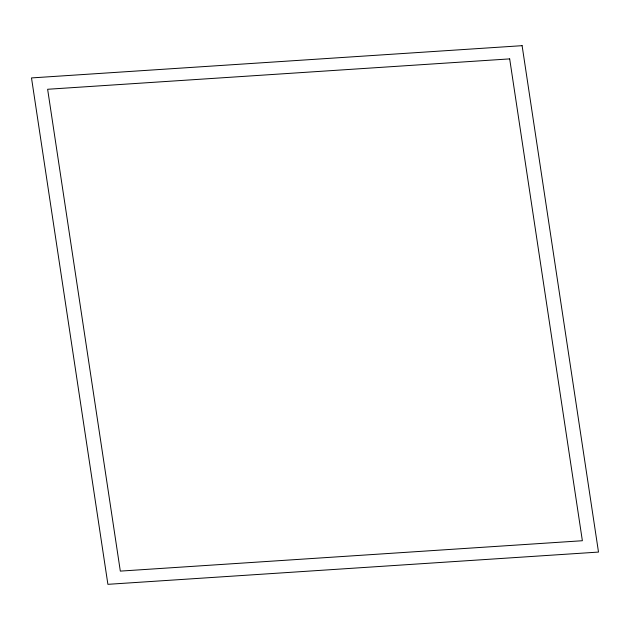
<?xml version="1.0" encoding="UTF-8"?>
<svg xmlns="http://www.w3.org/2000/svg" width="630" height="630" viewBox="0 0 630 630"><rect width="100%" height="100%" fill="white"/><g stroke="black" fill="none" stroke-linecap="round" stroke-linejoin="round"><path stroke-width="0.94" d="M522.105 45.675L31.5 77.923L107.895 584.325L598.5 552.077L522.105 45.675M509.678 58.889L47.628 89.271L120.322 571.111L582.372 540.729L509.678 58.889"/></g></svg>
